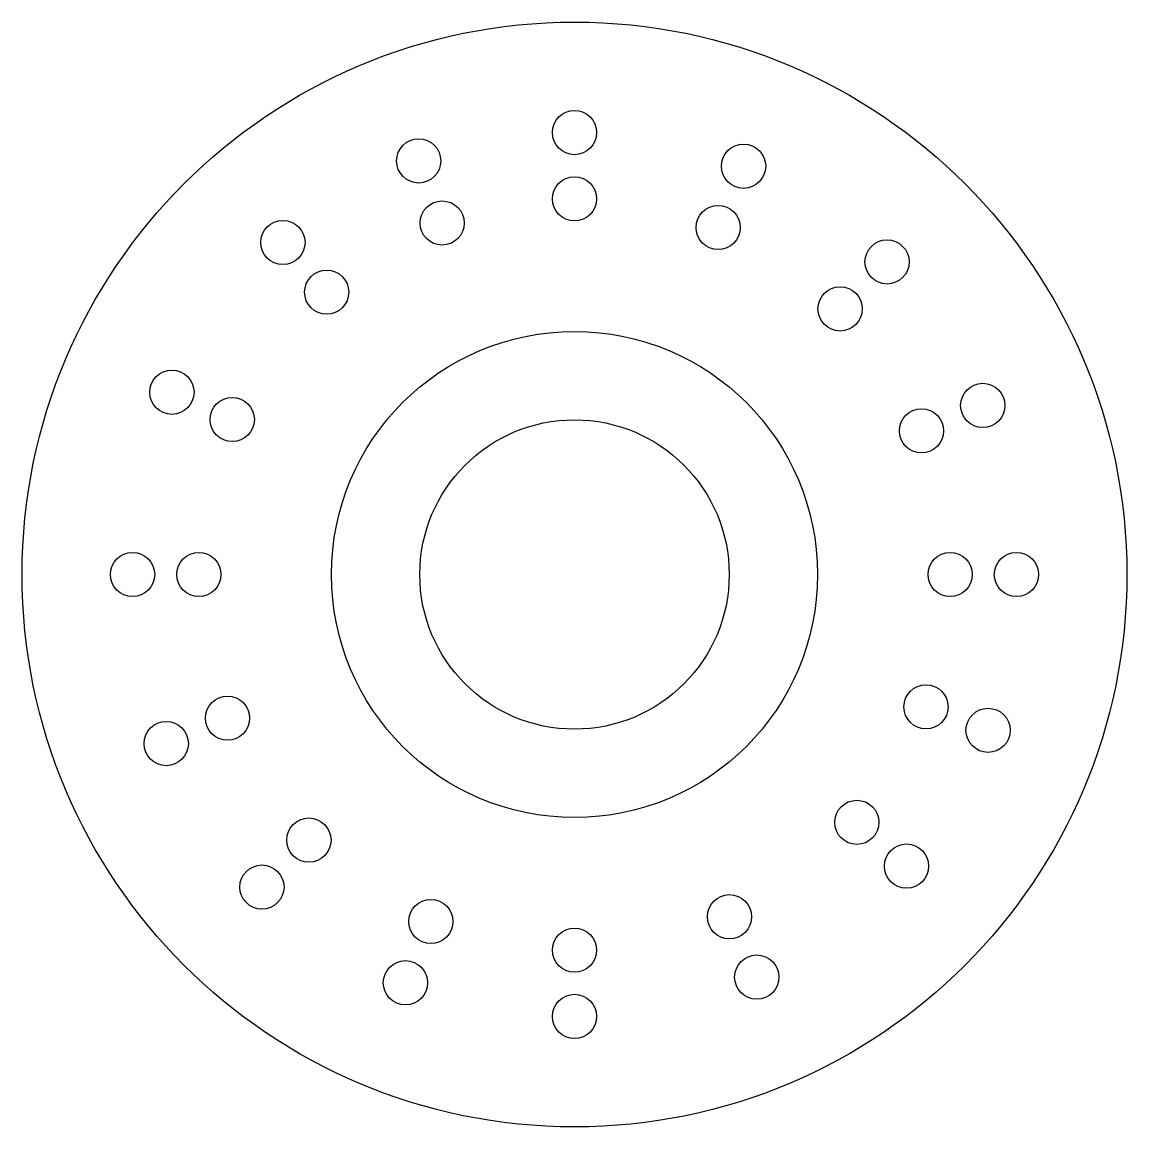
# Model space of a CAD drawing. Header units: millimetres. Extents: x -22 to 102, y -42 to 82.
import ezdxf

# ---------------------------------------------------------------- set-up
doc = ezdxf.new("R2010")
doc.units = ezdxf.units.MM
doc.layers.add('cut', color=1, linetype='Continuous', lineweight=25, true_color=0xff0000)

msp = doc.modelspace()

# ---------------------------------------------------------------- linework, layer by layer
at = {"layer": 'cut'}
for centre, radius in [((40, 20), 62.5), ((40, 70), 2.5), ((22.37, 66.79), 2.5), ((59.13, 66.19), 2.5), ((40, 62.5), 2.5), ((25.02, 59.77), 2.5), ((56.26, 59.26), 2.5), ((7.01, 57.57), 2.5), ((75.36, 55.36), 2.5), ((11.96, 51.94), 2.5), ((70.05, 50.05), 2.5), ((40, 20), 27.5), ((-5.55, 40.62), 2.5), ((86.19, 39.13), 2.5), ((1.28, 37.53), 2.5), ((79.26, 36.26), 2.5), ((40, 20), 17.5), ((-10, 20), 2.5), ((-2.5, 20), 2.5), ((82.5, 20), 2.5), ((90, 20), 2.5), ((79.77, 5.02), 2.5), ((0.74, 3.74), 2.5), ((86.79, 2.37), 2.5), ((86.79, 2.37), 2.5), ((-6.19, 0.87), 2.5), ((71.94, -8.04), 2.5), ((9.95, -10.05), 2.5), ((77.57, -12.99), 2.5), ((4.64, -15.36), 2.5), ((57.53, -18.72), 2.5), ((23.74, -19.26), 2.5), ((40, -22.5), 2.5), ((20.87, -26.19), 2.5), ((60.62, -25.55), 2.5), ((40, -30), 2.5)]:
    msp.add_circle(centre, radius, dxfattribs=at)

doc.saveas('drawing.dxf')
